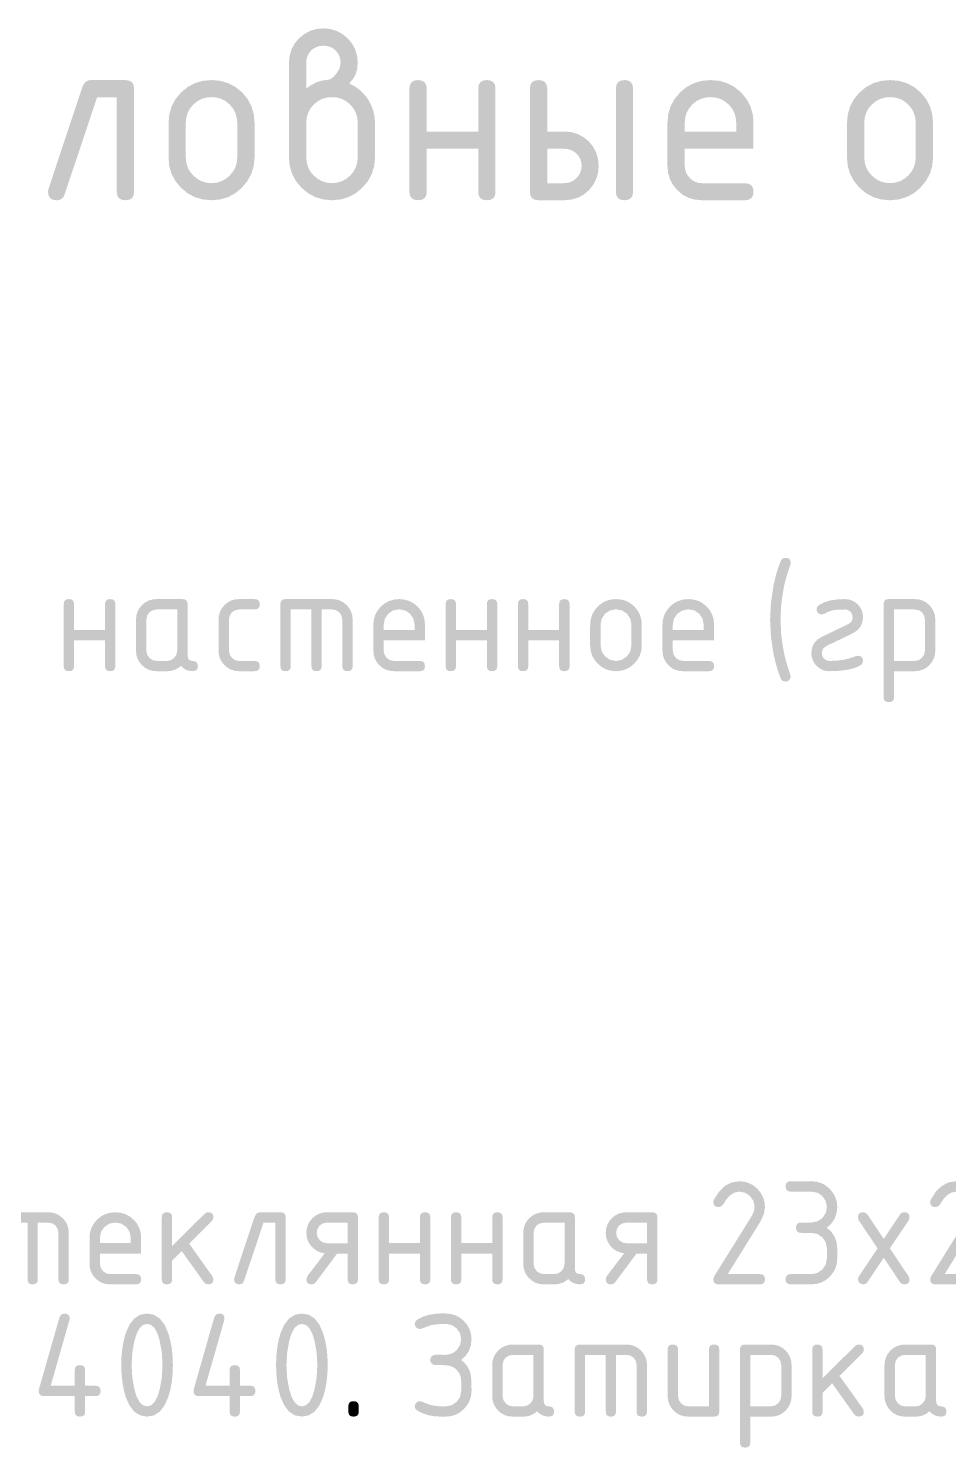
# Model space of a CAD drawing. Header units: millimetres. Extents: x -546 to 1681, y -650 to 1730.
# Drawn here: x 1033.18 to 1060.19, y 745.34 to 787 of the extents above; entities that cross this region are included whole.
import ezdxf

# ---------------------------------------------------------------- set-up
doc = ezdxf.new("R2010")
doc.units = ezdxf.units.MM

msp = doc.modelspace()

# ---------------------------------------------------------------- hatches: boundary and pattern name
h = msp.add_hatch(color=7)
h.paths.add_polyline_path([(1041.336, 785.234), (1041.492, 785.341), (1041.642, 785.418), (1041.786, 785.465), (1041.922, 785.481), (1042, 785.493), (1042.075, 785.527), (1042.145, 785.582), (1042.212, 785.658), (1042.313, 785.823), (1042.345, 785.989), (1042.336, 786.091), (1042.308, 786.185), (1042.262, 786.271), (1042.197, 786.349), (1042.119, 786.413), (1042.033, 786.456), (1041.939, 786.482), (1041.837, 786.49), (1041.735, 786.481), (1041.642, 786.454), (1041.556, 786.41), (1041.477, 786.349), (1041.417, 786.271), (1041.372, 786.185), (1041.345, 786.091), (1041.336, 785.989)])
h.paths.add_polyline_path([(1042.592, 785.382), (1042.758, 785.298), (1042.905, 785.192), (1043.036, 785.065), (1043.15, 784.917), (1043.238, 784.754), (1043.302, 784.584), (1043.341, 784.408), (1043.354, 784.225), (1043.354, 783.209), (1043.331, 782.958), (1043.26, 782.725), (1043.143, 782.512), (1042.98, 782.32), (1042.789, 782.159), (1042.576, 782.044), (1042.342, 781.976), (1042.091, 781.953), (1041.837, 781.976), (1041.604, 782.044), (1041.39, 782.159), (1041.195, 782.32), (1041.034, 782.515), (1040.919, 782.728), (1040.851, 782.959), (1040.829, 783.209), (1040.829, 785.989), (1040.847, 786.193), (1040.903, 786.381), (1040.995, 786.553), (1041.125, 786.709), (1041.28, 786.834), (1041.449, 786.925), (1041.635, 786.98), (1041.837, 786.998), (1042.041, 786.98), (1042.229, 786.924), (1042.401, 786.831), (1042.557, 786.702), (1042.683, 786.55), (1042.773, 786.38), (1042.828, 786.193), (1042.847, 785.989), (1042.831, 785.808), (1042.783, 785.646), (1042.704, 785.504)])
h.paths.add_polyline_path([(1042.847, 783.216), (1042.847, 784.225), (1042.833, 784.375), (1042.793, 784.515), (1042.724, 784.644), (1042.628, 784.761), (1042.511, 784.858), (1042.383, 784.926), (1042.244, 784.967), (1042.091, 784.98), (1041.939, 784.967), (1041.799, 784.926), (1041.672, 784.858), (1041.555, 784.761), (1041.458, 784.644), (1041.39, 784.515), (1041.35, 784.375), (1041.336, 784.225), (1041.336, 783.216), (1041.35, 783.063), (1041.39, 782.922), (1041.458, 782.793), (1041.555, 782.68), (1041.672, 782.582), (1041.799, 782.512), (1041.939, 782.469), (1042.091, 782.454), (1042.244, 782.469), (1042.383, 782.512), (1042.511, 782.582), (1042.628, 782.68), (1042.724, 782.796), (1042.793, 782.924), (1042.833, 783.064)])
h = msp.add_hatch(color=7)
h.dxf.hatch_style = 2
h.paths.add_polyline_path([(1035.019, 785.481), (1036.028, 785.481), (1036.139, 785.465), (1036.219, 785.418), (1036.266, 785.341), (1036.282, 785.234), (1036.282, 782.2), (1036.266, 782.09), (1036.219, 782.013), (1036.139, 781.968), (1036.028, 781.953), (1035.917, 781.968), (1035.838, 782.013), (1035.79, 782.09), (1035.774, 782.2), (1035.774, 784.973), (1035.196, 784.973), (1034.243, 782.123), (1034.209, 782.048), (1034.159, 781.996), (1034.092, 781.964), (1034.011, 781.953), (1033.899, 781.969), (1033.82, 782.017), (1033.772, 782.096), (1033.756, 782.207), (1033.77, 782.285), (1034.765, 785.277), (1034.809, 785.368), (1034.866, 785.432), (1034.936, 785.469)])
h = msp.add_hatch(color=7)
h.paths.add_polyline_path([(1037.293, 783.209), (1037.293, 784.218), (1037.315, 784.472), (1037.383, 784.706), (1037.498, 784.919), (1037.659, 785.114), (1037.854, 785.276), (1038.068, 785.39), (1038.301, 785.458), (1038.555, 785.481), (1038.809, 785.459), (1039.043, 785.391), (1039.257, 785.279), (1039.452, 785.121), (1039.613, 784.927), (1039.728, 784.712), (1039.796, 784.476), (1039.818, 784.218), (1039.818, 783.209), (1039.795, 782.959), (1039.724, 782.728), (1039.607, 782.515), (1039.444, 782.32), (1039.253, 782.159), (1039.04, 782.044), (1038.806, 781.976), (1038.555, 781.953), (1038.301, 781.976), (1038.068, 782.044), (1037.854, 782.159), (1037.659, 782.32), (1037.498, 782.515), (1037.383, 782.728), (1037.315, 782.959)])
h.paths.add_polyline_path([(1039.311, 783.216), (1039.311, 784.225), (1039.297, 784.375), (1039.257, 784.515), (1039.188, 784.644), (1039.092, 784.761), (1038.975, 784.858), (1038.847, 784.926), (1038.708, 784.967), (1038.555, 784.98), (1038.403, 784.967), (1038.263, 784.926), (1038.136, 784.858), (1038.019, 784.761), (1037.922, 784.644), (1037.854, 784.515), (1037.814, 784.375), (1037.8, 784.225), (1037.8, 783.216), (1037.814, 783.063), (1037.854, 782.922), (1037.922, 782.793), (1038.019, 782.68), (1038.136, 782.582), (1038.263, 782.512), (1038.403, 782.469), (1038.555, 782.454), (1038.708, 782.469), (1038.847, 782.512), (1038.975, 782.582), (1039.092, 782.68), (1039.188, 782.796), (1039.257, 782.924), (1039.297, 783.064)])
h = msp.add_hatch(color=7)
h.dxf.hatch_style = 2
h.paths.add_polyline_path([(1044.872, 783.463), (1044.872, 782.2), (1044.856, 782.09), (1044.809, 782.013), (1044.73, 781.968), (1044.619, 781.953), (1044.507, 781.968), (1044.428, 782.013), (1044.38, 782.09), (1044.365, 782.2), (1044.365, 785.234), (1044.38, 785.341), (1044.428, 785.418), (1044.507, 785.465), (1044.619, 785.481), (1044.73, 785.465), (1044.809, 785.418), (1044.856, 785.341), (1044.872, 785.234), (1044.872, 783.971), (1046.383, 783.971), (1046.383, 785.234), (1046.398, 785.341), (1046.446, 785.418), (1046.525, 785.465), (1046.636, 785.481), (1046.747, 785.465), (1046.827, 785.418), (1046.874, 785.341), (1046.89, 785.234), (1046.89, 782.2), (1046.874, 782.09), (1046.827, 782.013), (1046.747, 781.968), (1046.636, 781.953), (1046.525, 781.968), (1046.446, 782.013), (1046.398, 782.09), (1046.383, 782.2), (1046.383, 783.463)])
h = msp.add_hatch(color=7)
h.paths.add_polyline_path([(1049.919, 782.962), (1049.9, 782.758), (1049.845, 782.571), (1049.755, 782.399), (1049.629, 782.243), (1049.473, 782.114), (1049.301, 782.024), (1049.113, 781.971), (1048.909, 781.953), (1048.155, 781.953), (1048.043, 781.968), (1047.964, 782.013), (1047.916, 782.09), (1047.901, 782.2), (1047.901, 785.234), (1047.916, 785.341), (1047.964, 785.418), (1048.043, 785.465), (1048.155, 785.481), (1048.266, 785.465), (1048.345, 785.418), (1048.392, 785.341), (1048.408, 785.234), (1048.408, 783.971), (1048.909, 783.971), (1049.113, 783.953), (1049.301, 783.898), (1049.473, 783.808), (1049.629, 783.682), (1049.755, 783.526), (1049.845, 783.354), (1049.9, 783.166)])
h.paths.add_polyline_path([(1049.418, 782.962), (1049.408, 783.064), (1049.38, 783.158), (1049.334, 783.244), (1049.269, 783.322), (1049.191, 783.383), (1049.105, 783.427), (1049.011, 783.454), (1048.909, 783.463), (1048.408, 783.463), (1048.408, 782.454), (1048.909, 782.454), (1049.011, 782.464), (1049.105, 782.491), (1049.191, 782.538), (1049.269, 782.603), (1049.334, 782.681), (1049.38, 782.766), (1049.408, 782.86)])
h.paths.add_polyline_path([(1050.426, 785.234), (1050.442, 785.341), (1050.49, 785.418), (1050.569, 785.465), (1050.68, 785.481), (1050.787, 785.465), (1050.865, 785.418), (1050.912, 785.341), (1050.927, 785.234), (1050.927, 782.2), (1050.912, 782.09), (1050.865, 782.013), (1050.787, 781.968), (1050.68, 781.953), (1050.569, 781.968), (1050.49, 782.013), (1050.442, 782.09), (1050.426, 782.2)])
h = msp.add_hatch(color=7)
h.paths.add_polyline_path([(1053.201, 784.98), (1053.048, 784.967), (1052.909, 784.926), (1052.781, 784.858), (1052.664, 784.761), (1052.568, 784.645), (1052.499, 784.517), (1052.459, 784.378), (1052.445, 784.225), (1052.445, 783.971), (1053.956, 783.971), (1053.956, 784.225), (1053.942, 784.378), (1053.902, 784.517), (1053.834, 784.645), (1053.737, 784.761), (1053.62, 784.858), (1053.493, 784.926), (1053.353, 784.967)])
h.paths.add_polyline_path([(1052.445, 783.463), (1052.445, 782.962), (1052.455, 782.861), (1052.483, 782.769), (1052.529, 782.684), (1052.594, 782.603), (1052.672, 782.538), (1052.757, 782.491), (1052.849, 782.464), (1052.947, 782.454), (1054.209, 782.454), (1054.321, 782.438), (1054.4, 782.391), (1054.448, 782.311), (1054.463, 782.2), (1054.448, 782.09), (1054.4, 782.013), (1054.321, 781.968), (1054.209, 781.953), (1052.947, 781.953), (1052.743, 781.971), (1052.556, 782.024), (1052.386, 782.114), (1052.234, 782.243), (1052.104, 782.398), (1052.012, 782.568), (1051.956, 782.756), (1051.938, 782.962), (1051.938, 784.218), (1051.96, 784.472), (1052.028, 784.706), (1052.143, 784.919), (1052.304, 785.114), (1052.499, 785.276), (1052.713, 785.39), (1052.946, 785.458), (1053.201, 785.481), (1053.455, 785.459), (1053.688, 785.391), (1053.902, 785.279), (1054.097, 785.121), (1054.258, 784.927), (1054.373, 784.713), (1054.441, 784.48), (1054.463, 784.225), (1054.463, 783.463)])
h = msp.add_hatch(color=7)
h.paths.add_polyline_path([(1057.207, 783.209), (1057.207, 784.218), (1057.23, 784.472), (1057.298, 784.706), (1057.412, 784.919), (1057.574, 785.114), (1057.768, 785.276), (1057.982, 785.39), (1058.216, 785.458), (1058.47, 785.481), (1058.724, 785.459), (1058.958, 785.391), (1059.172, 785.279), (1059.366, 785.121), (1059.528, 784.927), (1059.642, 784.712), (1059.71, 784.476), (1059.733, 784.218), (1059.733, 783.209), (1059.709, 782.959), (1059.639, 782.728), (1059.522, 782.515), (1059.359, 782.32), (1059.168, 782.159), (1058.954, 782.044), (1058.721, 781.976), (1058.47, 781.953), (1058.216, 781.976), (1057.982, 782.044), (1057.768, 782.159), (1057.574, 782.32), (1057.412, 782.515), (1057.298, 782.728), (1057.23, 782.959)])
h.paths.add_polyline_path([(1059.225, 783.216), (1059.225, 784.225), (1059.212, 784.375), (1059.171, 784.515), (1059.103, 784.644), (1059.006, 784.761), (1058.89, 784.858), (1058.762, 784.926), (1058.622, 784.967), (1058.47, 784.98), (1058.318, 784.967), (1058.178, 784.926), (1058.05, 784.858), (1057.934, 784.761), (1057.837, 784.644), (1057.769, 784.515), (1057.728, 784.375), (1057.715, 784.225), (1057.715, 783.216), (1057.728, 783.063), (1057.769, 782.922), (1057.837, 782.793), (1057.934, 782.68), (1058.05, 782.582), (1058.178, 782.512), (1058.318, 782.469), (1058.47, 782.454), (1058.622, 782.469), (1058.762, 782.512), (1058.89, 782.582), (1059.006, 782.68), (1059.103, 782.796), (1059.171, 782.924), (1059.212, 783.064)])
h = msp.add_hatch(color=7)
h.dxf.hatch_style = 2
h.paths.add_polyline_path([(1055.255, 769.64), (1055.278, 769.183), (1055.345, 768.73), (1055.376, 768.583), (1055.42, 768.418), (1055.476, 768.232), (1055.543, 768.027), (1055.556, 767.972), (1055.545, 767.916), (1055.509, 767.866), (1055.461, 767.834), (1055.404, 767.823), (1055.324, 767.84), (1055.272, 767.891), (1055.213, 768.041), (1055.155, 768.218), (1055.1, 768.421), (1055.048, 768.649), (1054.975, 769.141), (1054.95, 769.64), (1054.975, 770.138), (1055.048, 770.63), (1055.1, 770.859), (1055.155, 771.061), (1055.213, 771.236), (1055.272, 771.384), (1055.324, 771.439), (1055.404, 771.455), (1055.47, 771.446), (1055.518, 771.417), (1055.547, 771.37), (1055.556, 771.303), (1055.543, 771.248), (1055.476, 771.045), (1055.42, 770.861), (1055.376, 770.696), (1055.345, 770.55), (1055.278, 770.096)])
h = msp.add_hatch(color=7)
h.dxf.hatch_style = 2
h.paths.add_polyline_path([(1034.522, 769.034), (1034.522, 768.277), (1034.512, 768.21), (1034.484, 768.164), (1034.436, 768.137), (1034.37, 768.128), (1034.303, 768.137), (1034.255, 768.164), (1034.226, 768.21), (1034.217, 768.277), (1034.217, 770.097), (1034.226, 770.161), (1034.255, 770.207), (1034.303, 770.236), (1034.37, 770.245), (1034.436, 770.236), (1034.484, 770.207), (1034.512, 770.161), (1034.522, 770.097), (1034.522, 769.339), (1035.428, 769.339), (1035.428, 770.097), (1035.438, 770.161), (1035.466, 770.207), (1035.514, 770.236), (1035.58, 770.245), (1035.647, 770.236), (1035.695, 770.207), (1035.723, 770.161), (1035.733, 770.097), (1035.733, 768.277), (1035.723, 768.21), (1035.695, 768.164), (1035.647, 768.137), (1035.58, 768.128), (1035.514, 768.137), (1035.466, 768.164), (1035.438, 768.21), (1035.428, 768.277), (1035.428, 769.034)])
h = msp.add_hatch(color=7)
h.paths.add_polyline_path([(1037.55, 769.94), (1036.944, 769.94), (1036.827, 769.918), (1036.728, 769.855), (1036.665, 769.757), (1036.643, 769.64), (1036.643, 768.734), (1036.666, 768.618), (1036.733, 768.518), (1036.83, 768.451), (1036.944, 768.429), (1037.249, 768.429), (1037.364, 768.451), (1037.46, 768.518), (1037.527, 768.616), (1037.55, 768.734)])
h.paths.add_polyline_path([(1038.155, 768.277), (1038.145, 768.21), (1038.117, 768.164), (1038.071, 768.137), (1038.006, 768.128), (1037.904, 768.138), (1037.812, 768.167), (1037.731, 768.216), (1037.659, 768.285), (1037.57, 768.216), (1037.471, 768.167), (1037.365, 768.138), (1037.249, 768.128), (1036.944, 768.128), (1036.822, 768.139), (1036.71, 768.171), (1036.608, 768.225), (1036.517, 768.302), (1036.439, 768.395), (1036.383, 768.497), (1036.35, 768.61), (1036.339, 768.734), (1036.339, 769.64), (1036.35, 769.762), (1036.383, 769.875), (1036.439, 769.978), (1036.517, 770.071), (1036.608, 770.147), (1036.71, 770.201), (1036.822, 770.234), (1036.944, 770.245), (1037.702, 770.245), (1037.769, 770.236), (1037.816, 770.207), (1037.845, 770.161), (1037.854, 770.097), (1037.854, 768.581), (1037.864, 768.515), (1037.892, 768.467), (1037.94, 768.438), (1038.006, 768.429), (1038.071, 768.419), (1038.117, 768.391), (1038.145, 768.343)])
h = msp.add_hatch(color=7)
h.dxf.hatch_style = 2
h.paths.add_polyline_path([(1039.066, 769.64), (1039.066, 768.734), (1039.088, 768.618), (1039.155, 768.518), (1039.253, 768.451), (1039.367, 768.429), (1039.819, 768.429), (1039.886, 768.419), (1039.934, 768.391), (1039.962, 768.343), (1039.972, 768.277), (1039.962, 768.21), (1039.934, 768.164), (1039.886, 768.137), (1039.819, 768.128), (1039.367, 768.128), (1039.244, 768.139), (1039.132, 768.171), (1039.03, 768.225), (1038.939, 768.302), (1038.861, 768.395), (1038.805, 768.497), (1038.772, 768.61), (1038.761, 768.734), (1038.761, 769.64), (1038.772, 769.762), (1038.805, 769.875), (1038.861, 769.978), (1038.939, 770.071), (1039.03, 770.147), (1039.132, 770.201), (1039.244, 770.234), (1039.367, 770.245), (1039.819, 770.245), (1039.886, 770.235), (1039.934, 770.207), (1039.962, 770.159), (1039.972, 770.093), (1039.962, 770.026), (1039.934, 769.978), (1039.886, 769.95), (1039.819, 769.94), (1039.367, 769.94), (1039.249, 769.918), (1039.15, 769.855), (1039.087, 769.757)])
h = msp.add_hatch(color=7)
h.dxf.hatch_style = 2
h.paths.add_polyline_path([(1040.73, 770.245), (1042.093, 770.245), (1042.215, 770.234), (1042.326, 770.201), (1042.427, 770.147), (1042.52, 770.071), (1042.598, 769.978), (1042.654, 769.875), (1042.687, 769.762), (1042.698, 769.64), (1042.698, 768.277), (1042.689, 768.21), (1042.66, 768.164), (1042.613, 768.137), (1042.546, 768.128), (1042.479, 768.137), (1042.432, 768.164), (1042.403, 768.21), (1042.394, 768.277), (1042.394, 769.64), (1042.372, 769.757), (1042.309, 769.855), (1042.21, 769.92), (1042.093, 769.94), (1041.788, 769.94), (1041.788, 768.277), (1041.779, 768.21), (1041.75, 768.164), (1041.703, 768.137), (1041.636, 768.128), (1041.572, 768.137), (1041.525, 768.164), (1041.497, 768.21), (1041.487, 768.277), (1041.487, 769.94), (1040.882, 769.94), (1040.882, 768.277), (1040.873, 768.21), (1040.844, 768.164), (1040.797, 768.137), (1040.73, 768.128), (1040.663, 768.137), (1040.615, 768.164), (1040.587, 768.21), (1040.577, 768.277), (1040.577, 770.097), (1040.587, 770.161), (1040.615, 770.207), (1040.663, 770.236)])
h = msp.add_hatch(color=7)
h.paths.add_polyline_path([(1044.062, 769.945), (1043.887, 769.912), (1043.741, 769.813), (1043.642, 769.666), (1043.609, 769.491), (1043.609, 769.339), (1044.516, 769.339), (1044.516, 769.491), (1044.483, 769.666), (1044.384, 769.813), (1044.237, 769.912)])
h.paths.add_polyline_path([(1043.609, 769.034), (1043.609, 768.734), (1043.632, 768.618), (1043.699, 768.518), (1043.796, 768.451), (1043.91, 768.429), (1044.668, 768.429), (1044.735, 768.419), (1044.782, 768.391), (1044.811, 768.343), (1044.82, 768.277), (1044.811, 768.21), (1044.782, 768.164), (1044.735, 768.137), (1044.668, 768.128), (1043.91, 768.128), (1043.788, 768.139), (1043.676, 768.171), (1043.574, 768.225), (1043.483, 768.302), (1043.405, 768.395), (1043.349, 768.497), (1043.316, 768.61), (1043.305, 768.734), (1043.305, 769.487), (1043.318, 769.64), (1043.359, 769.78), (1043.428, 769.908), (1043.525, 770.025), (1043.642, 770.122), (1043.77, 770.19), (1043.91, 770.231), (1044.062, 770.245), (1044.215, 770.231), (1044.355, 770.191), (1044.483, 770.123), (1044.6, 770.029), (1044.697, 769.912), (1044.766, 769.784), (1044.807, 769.644), (1044.82, 769.491), (1044.82, 769.034)])
h = msp.add_hatch(color=7)
h.dxf.hatch_style = 2
h.paths.add_polyline_path([(1045.731, 769.034), (1045.731, 768.277), (1045.721, 768.21), (1045.693, 768.164), (1045.645, 768.137), (1045.579, 768.128), (1045.512, 768.137), (1045.464, 768.164), (1045.436, 768.21), (1045.426, 768.277), (1045.426, 770.097), (1045.436, 770.161), (1045.464, 770.207), (1045.512, 770.236), (1045.579, 770.245), (1045.645, 770.236), (1045.693, 770.207), (1045.721, 770.161), (1045.731, 770.097), (1045.731, 769.339), (1046.637, 769.339), (1046.637, 770.097), (1046.647, 770.161), (1046.675, 770.207), (1046.723, 770.236), (1046.789, 770.245), (1046.856, 770.236), (1046.904, 770.207), (1046.932, 770.161), (1046.942, 770.097), (1046.942, 768.277), (1046.932, 768.21), (1046.904, 768.164), (1046.856, 768.137), (1046.789, 768.128), (1046.723, 768.137), (1046.675, 768.164), (1046.647, 768.21), (1046.637, 768.277), (1046.637, 769.034)])
h = msp.add_hatch(color=7)
h.dxf.hatch_style = 2
h.paths.add_polyline_path([(1047.852, 769.034), (1047.852, 768.277), (1047.843, 768.21), (1047.814, 768.164), (1047.767, 768.137), (1047.7, 768.128), (1047.633, 768.137), (1047.586, 768.164), (1047.557, 768.21), (1047.548, 768.277), (1047.548, 770.097), (1047.557, 770.161), (1047.586, 770.207), (1047.633, 770.236), (1047.7, 770.245), (1047.767, 770.236), (1047.814, 770.207), (1047.843, 770.161), (1047.852, 770.097), (1047.852, 769.339), (1048.759, 769.339), (1048.759, 770.097), (1048.768, 770.161), (1048.797, 770.207), (1048.844, 770.236), (1048.911, 770.245), (1048.978, 770.236), (1049.025, 770.207), (1049.054, 770.161), (1049.063, 770.097), (1049.063, 768.277), (1049.054, 768.21), (1049.025, 768.164), (1048.978, 768.137), (1048.911, 768.128), (1048.844, 768.137), (1048.797, 768.164), (1048.768, 768.21), (1048.759, 768.277), (1048.759, 769.034)])
h = msp.add_hatch(color=7)
h.paths.add_polyline_path([(1049.669, 768.882), (1049.669, 769.487), (1049.683, 769.64), (1049.724, 769.78), (1049.793, 769.908), (1049.89, 770.025), (1050.006, 770.122), (1050.134, 770.19), (1050.275, 770.231), (1050.427, 770.245), (1050.58, 770.231), (1050.72, 770.191), (1050.848, 770.123), (1050.964, 770.029), (1051.061, 769.912), (1051.13, 769.784), (1051.171, 769.642), (1051.185, 769.487), (1051.185, 768.882), (1051.171, 768.732), (1051.128, 768.593), (1051.058, 768.465), (1050.961, 768.348), (1050.846, 768.252), (1050.718, 768.183), (1050.578, 768.142), (1050.427, 768.128), (1050.275, 768.142), (1050.134, 768.183), (1050.006, 768.252), (1049.89, 768.348), (1049.793, 768.465), (1049.724, 768.593), (1049.683, 768.732)])
h.paths.add_polyline_path([(1050.88, 768.886), (1050.88, 769.491), (1050.848, 769.665), (1050.749, 769.813), (1050.602, 769.912), (1050.427, 769.945), (1050.252, 769.912), (1050.105, 769.813), (1050.006, 769.665), (1049.974, 769.491), (1049.974, 768.886), (1050.006, 768.709), (1050.105, 768.564), (1050.252, 768.463), (1050.427, 768.429), (1050.602, 768.463), (1050.749, 768.564), (1050.848, 768.711)])
h = msp.add_hatch(color=7)
h.paths.add_polyline_path([(1052.549, 769.945), (1052.374, 769.912), (1052.227, 769.813), (1052.128, 769.666), (1052.095, 769.491), (1052.095, 769.339), (1053.002, 769.339), (1053.002, 769.491), (1052.969, 769.666), (1052.871, 769.813), (1052.724, 769.912)])
h.paths.add_polyline_path([(1052.095, 769.034), (1052.095, 768.734), (1052.118, 768.618), (1052.185, 768.518), (1052.283, 768.451), (1052.396, 768.429), (1053.154, 768.429), (1053.221, 768.419), (1053.268, 768.391), (1053.297, 768.343), (1053.307, 768.277), (1053.297, 768.21), (1053.268, 768.164), (1053.221, 768.137), (1053.154, 768.128), (1052.396, 768.128), (1052.274, 768.139), (1052.162, 768.171), (1052.06, 768.225), (1051.969, 768.302), (1051.891, 768.395), (1051.835, 768.497), (1051.802, 768.61), (1051.791, 768.734), (1051.791, 769.487), (1051.804, 769.64), (1051.845, 769.78), (1051.914, 769.908), (1052.011, 770.025), (1052.128, 770.122), (1052.256, 770.19), (1052.396, 770.231), (1052.549, 770.245), (1052.701, 770.231), (1052.841, 770.191), (1052.969, 770.123), (1053.086, 770.029), (1053.183, 769.912), (1053.252, 769.784), (1053.293, 769.644), (1053.307, 769.491), (1053.307, 769.034)])
h = msp.add_hatch(color=7)
h.dxf.hatch_style = 2
h.paths.add_polyline_path([(1057.525, 768.581), (1057.591, 768.572), (1057.639, 768.543), (1057.668, 768.496), (1057.677, 768.429), (1057.655, 768.353), (1057.592, 768.294), (1057.427, 768.221), (1057.221, 768.17), (1056.976, 768.139), (1056.691, 768.128), (1056.586, 768.138), (1056.489, 768.166), (1056.399, 768.214), (1056.318, 768.28), (1056.249, 768.362), (1056.2, 768.452), (1056.171, 768.55), (1056.161, 768.657), (1056.18, 768.811), (1056.238, 768.943), (1056.333, 769.051), (1056.466, 769.136), (1057.249, 769.512), (1057.303, 769.548), (1057.341, 769.593), (1057.365, 769.649), (1057.372, 769.716), (1057.356, 769.802), (1057.309, 769.877), (1057.233, 769.924), (1057.148, 769.94), (1056.922, 769.933), (1056.763, 769.91), (1056.655, 769.872), (1056.534, 769.809), (1056.466, 769.792), (1056.409, 769.802), (1056.36, 769.834), (1056.325, 769.886), (1056.314, 769.94), (1056.334, 770.016), (1056.395, 770.076), (1056.541, 770.15), (1056.715, 770.203), (1056.918, 770.235), (1057.148, 770.245), (1057.253, 770.235), (1057.35, 770.207), (1057.44, 770.159), (1057.521, 770.093), (1057.59, 770.01), (1057.639, 769.92), (1057.668, 769.822), (1057.677, 769.716), (1057.658, 769.562), (1057.601, 769.431), (1057.506, 769.322), (1057.372, 769.237), (1056.594, 768.865), (1056.498, 768.782), (1056.466, 768.657), (1056.482, 768.571), (1056.53, 768.497), (1056.604, 768.447), (1056.691, 768.429), (1056.906, 768.437), (1057.107, 768.464), (1057.293, 768.508), (1057.466, 768.569)])
h = msp.add_hatch(color=7)
h.paths.add_polyline_path([(1058.283, 770.097), (1058.292, 770.161), (1058.321, 770.207), (1058.369, 770.236), (1058.436, 770.245), (1059.193, 770.245), (1059.315, 770.234), (1059.428, 770.201), (1059.53, 770.147), (1059.621, 770.071), (1059.699, 769.978), (1059.754, 769.875), (1059.788, 769.762), (1059.799, 769.64), (1059.799, 768.734), (1059.788, 768.611), (1059.754, 768.499), (1059.699, 768.396), (1059.621, 768.302), (1059.53, 768.225), (1059.428, 768.171), (1059.315, 768.139), (1059.193, 768.128), (1058.588, 768.128), (1058.588, 767.367), (1058.578, 767.302), (1058.55, 767.256), (1058.502, 767.228), (1058.436, 767.218), (1058.369, 767.228), (1058.321, 767.256), (1058.292, 767.302), (1058.283, 767.367)])
h.paths.add_polyline_path([(1058.588, 769.94), (1058.588, 768.429), (1059.193, 768.429), (1059.309, 768.451), (1059.405, 768.518), (1059.472, 768.616), (1059.494, 768.734), (1059.494, 769.64), (1059.472, 769.757), (1059.409, 769.855), (1059.311, 769.92), (1059.193, 769.94)])
h = msp.add_hatch(color=7)
h.dxf.hatch_style = 2
h.paths.add_polyline_path([(1054.042, 753.155), (1054.192, 753.141), (1054.332, 753.1), (1054.46, 753.032), (1054.575, 752.935), (1054.673, 752.818), (1054.743, 752.69), (1054.785, 752.549), (1054.8, 752.397), (1054.765, 752.181), (1054.66, 751.961), (1053.707, 750.429), (1054.647, 750.429), (1054.714, 750.419), (1054.762, 750.391), (1054.79, 750.343), (1054.8, 750.276), (1054.79, 750.21), (1054.762, 750.164), (1054.714, 750.137), (1054.647, 750.128), (1053.437, 750.128), (1053.37, 750.137), (1053.322, 750.164), (1053.293, 750.21), (1053.284, 750.276), (1053.309, 750.365), (1054.419, 752.147), (1054.476, 752.271), (1054.495, 752.397), (1054.463, 752.572), (1054.364, 752.719), (1054.217, 752.818), (1054.042, 752.85), (1053.915, 752.826), (1053.794, 752.755), (1053.678, 752.636), (1053.568, 752.469), (1053.513, 752.416), (1053.437, 752.397), (1053.37, 752.407), (1053.322, 752.435), (1053.293, 752.483), (1053.284, 752.55), (1053.297, 752.609), (1053.45, 752.848), (1053.625, 753.018), (1053.822, 753.121)])
h = msp.add_hatch(color=7)
h.dxf.hatch_style = 2
h.paths.add_polyline_path([(1056.164, 751.64), (1055.859, 751.64), (1055.794, 751.649), (1055.748, 751.678), (1055.72, 751.725), (1055.71, 751.792), (1055.72, 751.859), (1055.748, 751.906), (1055.794, 751.935), (1055.859, 751.944), (1056.164, 751.944), (1056.339, 751.978), (1056.486, 752.076), (1056.584, 752.222), (1056.617, 752.397), (1056.584, 752.572), (1056.486, 752.719), (1056.339, 752.818), (1056.164, 752.85), (1055.558, 752.85), (1055.491, 752.86), (1055.444, 752.888), (1055.415, 752.936), (1055.406, 753.003), (1055.415, 753.069), (1055.444, 753.117), (1055.491, 753.145), (1055.558, 753.155), (1056.164, 753.155), (1056.314, 753.141), (1056.454, 753.1), (1056.582, 753.032), (1056.697, 752.935), (1056.795, 752.818), (1056.865, 752.688), (1056.907, 752.548), (1056.922, 752.397), (1056.902, 752.218), (1056.845, 752.058), (1056.75, 751.916), (1056.617, 751.792), (1056.75, 751.668), (1056.845, 751.526), (1056.902, 751.365), (1056.922, 751.186), (1056.922, 750.882), (1056.907, 750.732), (1056.865, 750.593), (1056.795, 750.465), (1056.697, 750.348), (1056.58, 750.251), (1056.453, 750.183), (1056.314, 750.142), (1056.164, 750.128), (1055.558, 750.128), (1055.491, 750.137), (1055.444, 750.164), (1055.415, 750.21), (1055.406, 750.276), (1055.415, 750.343), (1055.444, 750.391), (1055.491, 750.419), (1055.558, 750.429), (1056.164, 750.429), (1056.339, 750.463), (1056.486, 750.564), (1056.584, 750.709), (1056.617, 750.886), (1056.617, 751.186), (1056.584, 751.361), (1056.486, 751.508), (1056.339, 751.607)])
h = msp.add_hatch(color=7)
h.dxf.hatch_style = 2
h.paths.add_polyline_path([(1060.407, 753.155), (1060.558, 753.141), (1060.698, 753.1), (1060.826, 753.032), (1060.941, 752.935), (1061.038, 752.818), (1061.108, 752.69), (1061.151, 752.549), (1061.165, 752.397), (1061.13, 752.181), (1061.025, 751.961), (1060.073, 750.429), (1061.012, 750.429), (1061.079, 750.419), (1061.127, 750.391), (1061.156, 750.343), (1061.165, 750.276), (1061.156, 750.21), (1061.127, 750.164), (1061.079, 750.137), (1061.012, 750.128), (1059.802, 750.128), (1059.735, 750.137), (1059.687, 750.164), (1059.659, 750.21), (1059.649, 750.276), (1059.675, 750.365), (1060.784, 752.147), (1060.841, 752.271), (1060.86, 752.397), (1060.828, 752.572), (1060.729, 752.719), (1060.582, 752.818), (1060.407, 752.85), (1060.28, 752.826), (1060.159, 752.755), (1060.044, 752.636), (1059.933, 752.469), (1059.879, 752.416), (1059.802, 752.397), (1059.735, 752.407), (1059.687, 752.435), (1059.659, 752.483), (1059.649, 752.55), (1059.662, 752.609), (1059.815, 752.848), (1059.99, 753.018), (1060.187, 753.121)])
h = msp.add_hatch(color=7)
h.dxf.hatch_style = 2
h.paths.add_polyline_path([(1032.399, 752.245), (1033.762, 752.245), (1033.883, 752.234), (1033.995, 752.201), (1034.096, 752.146), (1034.189, 752.071), (1034.267, 751.978), (1034.323, 751.874), (1034.356, 751.762), (1034.367, 751.64), (1034.367, 750.276), (1034.358, 750.21), (1034.329, 750.164), (1034.281, 750.137), (1034.215, 750.128), (1034.148, 750.137), (1034.1, 750.164), (1034.072, 750.21), (1034.062, 750.276), (1034.062, 751.64), (1034.041, 751.757), (1033.978, 751.855), (1033.879, 751.92), (1033.762, 751.94), (1033.457, 751.94), (1033.457, 750.276), (1033.448, 750.21), (1033.419, 750.164), (1033.371, 750.137), (1033.304, 750.128), (1033.24, 750.137), (1033.194, 750.164), (1033.166, 750.21), (1033.156, 750.276), (1033.156, 751.94), (1032.551, 751.94), (1032.551, 750.276), (1032.541, 750.21), (1032.513, 750.164), (1032.465, 750.137), (1032.399, 750.128), (1032.332, 750.137), (1032.284, 750.164), (1032.256, 750.21), (1032.246, 750.276), (1032.246, 752.097), (1032.256, 752.161), (1032.284, 752.207), (1032.332, 752.235)])
h = msp.add_hatch(color=7)
h.paths.add_polyline_path([(1035.732, 751.944), (1035.557, 751.912), (1035.41, 751.813), (1035.311, 751.666), (1035.278, 751.491), (1035.278, 751.339), (1036.185, 751.339), (1036.185, 751.491), (1036.152, 751.666), (1036.053, 751.813), (1035.907, 751.912)])
h.paths.add_polyline_path([(1035.278, 751.034), (1035.278, 750.733), (1035.301, 750.618), (1035.368, 750.518), (1035.466, 750.451), (1035.579, 750.429), (1036.337, 750.429), (1036.404, 750.419), (1036.451, 750.391), (1036.48, 750.343), (1036.489, 750.276), (1036.48, 750.21), (1036.451, 750.164), (1036.404, 750.137), (1036.337, 750.128), (1035.579, 750.128), (1035.457, 750.139), (1035.345, 750.171), (1035.243, 750.225), (1035.152, 750.302), (1035.074, 750.395), (1035.018, 750.497), (1034.985, 750.609), (1034.974, 750.733), (1034.974, 751.487), (1034.987, 751.639), (1035.028, 751.78), (1035.097, 751.908), (1035.194, 752.025), (1035.311, 752.122), (1035.439, 752.19), (1035.579, 752.231), (1035.732, 752.245), (1035.884, 752.231), (1036.024, 752.191), (1036.152, 752.123), (1036.269, 752.029), (1036.366, 751.912), (1036.435, 751.784), (1036.476, 751.644), (1036.489, 751.491), (1036.489, 751.034)])
h = msp.add_hatch(color=7)
h.dxf.hatch_style = 2
h.paths.add_polyline_path([(1037.4, 751.25), (1038.353, 752.202), (1038.399, 752.235), (1038.459, 752.245), (1038.525, 752.235), (1038.573, 752.207), (1038.602, 752.161), (1038.611, 752.097), (1038.599, 752.039), (1038.564, 751.991), (1037.9, 751.322), (1038.582, 750.365), (1038.611, 750.276), (1038.602, 750.21), (1038.573, 750.164), (1038.525, 750.137), (1038.459, 750.128), (1038.386, 750.144), (1038.332, 750.192), (1037.68, 751.106), (1037.4, 750.823), (1037.4, 750.276), (1037.391, 750.21), (1037.362, 750.164), (1037.315, 750.137), (1037.248, 750.128), (1037.181, 750.137), (1037.134, 750.164), (1037.105, 750.21), (1037.095, 750.276), (1037.095, 752.097), (1037.105, 752.161), (1037.134, 752.207), (1037.181, 752.235), (1037.248, 752.245), (1037.315, 752.235), (1037.362, 752.207), (1037.391, 752.161), (1037.4, 752.097)])
h = msp.add_hatch(color=7)
h.dxf.hatch_style = 2
h.paths.add_polyline_path([(1039.975, 752.245), (1040.58, 752.245), (1040.647, 752.235), (1040.695, 752.207), (1040.724, 752.161), (1040.733, 752.097), (1040.733, 750.276), (1040.724, 750.21), (1040.695, 750.164), (1040.647, 750.137), (1040.58, 750.128), (1040.514, 750.137), (1040.466, 750.164), (1040.438, 750.21), (1040.428, 750.276), (1040.428, 751.94), (1040.081, 751.94), (1039.509, 750.23), (1039.459, 750.153), (1039.37, 750.128), (1039.303, 750.138), (1039.255, 750.166), (1039.227, 750.214), (1039.217, 750.28), (1039.226, 750.327), (1039.823, 752.122), (1039.883, 752.215)])
h = msp.add_hatch(color=7)
h.paths.add_polyline_path([(1041.877, 751.038), (1041.767, 751.062), (1041.665, 751.103), (1041.573, 751.161), (1041.492, 751.237), (1041.425, 751.326), (1041.377, 751.423), (1041.349, 751.527), (1041.339, 751.64), (1041.35, 751.762), (1041.384, 751.874), (1041.439, 751.978), (1041.517, 752.071), (1041.608, 752.146), (1041.71, 752.201), (1041.822, 752.234), (1041.945, 752.245), (1042.702, 752.245), (1042.769, 752.235), (1042.817, 752.207), (1042.845, 752.161), (1042.855, 752.097), (1042.855, 750.276), (1042.845, 750.21), (1042.817, 750.164), (1042.769, 750.137), (1042.702, 750.128), (1042.636, 750.137), (1042.588, 750.164), (1042.56, 750.21), (1042.55, 750.276), (1042.55, 751.034), (1042.245, 751.034), (1041.614, 750.188), (1041.559, 750.142), (1041.492, 750.128), (1041.425, 750.137), (1041.377, 750.164), (1041.349, 750.21), (1041.339, 750.276), (1041.369, 750.37)])
h.paths.add_polyline_path([(1041.644, 751.64), (1041.666, 751.523), (1041.733, 751.423), (1041.831, 751.357), (1041.945, 751.335), (1042.55, 751.335), (1042.55, 751.94), (1041.945, 751.94), (1041.827, 751.918), (1041.729, 751.855), (1041.666, 751.757)])
h = msp.add_hatch(color=7)
h.dxf.hatch_style = 2
h.paths.add_polyline_path([(1043.766, 751.034), (1043.766, 750.276), (1043.756, 750.21), (1043.728, 750.164), (1043.68, 750.137), (1043.614, 750.128), (1043.547, 750.137), (1043.499, 750.164), (1043.47, 750.21), (1043.461, 750.276), (1043.461, 752.097), (1043.47, 752.161), (1043.499, 752.207), (1043.547, 752.235), (1043.614, 752.245), (1043.68, 752.235), (1043.728, 752.207), (1043.756, 752.161), (1043.766, 752.097), (1043.766, 751.339), (1044.672, 751.339), (1044.672, 752.097), (1044.681, 752.161), (1044.71, 752.207), (1044.758, 752.235), (1044.824, 752.245), (1044.891, 752.235), (1044.939, 752.207), (1044.967, 752.161), (1044.977, 752.097), (1044.977, 750.276), (1044.967, 750.21), (1044.939, 750.164), (1044.891, 750.137), (1044.824, 750.128), (1044.758, 750.137), (1044.71, 750.164), (1044.681, 750.21), (1044.672, 750.276), (1044.672, 751.034)])
h = msp.add_hatch(color=7)
h.dxf.hatch_style = 2
h.paths.add_polyline_path([(1045.888, 751.034), (1045.888, 750.276), (1045.878, 750.21), (1045.85, 750.164), (1045.802, 750.137), (1045.735, 750.128), (1045.669, 750.137), (1045.621, 750.164), (1045.592, 750.21), (1045.583, 750.276), (1045.583, 752.097), (1045.592, 752.161), (1045.621, 752.207), (1045.669, 752.235), (1045.735, 752.245), (1045.802, 752.235), (1045.85, 752.207), (1045.878, 752.161), (1045.888, 752.097), (1045.888, 751.339), (1046.794, 751.339), (1046.794, 752.097), (1046.803, 752.161), (1046.832, 752.207), (1046.879, 752.235), (1046.946, 752.245), (1047.013, 752.235), (1047.061, 752.207), (1047.089, 752.161), (1047.099, 752.097), (1047.099, 750.276), (1047.089, 750.21), (1047.061, 750.164), (1047.013, 750.137), (1046.946, 750.128), (1046.879, 750.137), (1046.832, 750.164), (1046.803, 750.21), (1046.794, 750.276), (1046.794, 751.034)])
h = msp.add_hatch(color=7)
h.paths.add_polyline_path([(1048.916, 751.94), (1048.31, 751.94), (1048.193, 751.918), (1048.094, 751.855), (1048.031, 751.757), (1048.009, 751.64), (1048.009, 750.733), (1048.032, 750.618), (1048.099, 750.518), (1048.196, 750.451), (1048.31, 750.429), (1048.615, 750.429), (1048.73, 750.451), (1048.826, 750.518), (1048.893, 750.616), (1048.916, 750.733)])
h.paths.add_polyline_path([(1049.521, 750.276), (1049.511, 750.21), (1049.483, 750.164), (1049.437, 750.137), (1049.373, 750.128), (1049.27, 750.138), (1049.178, 750.167), (1049.097, 750.216), (1049.025, 750.285), (1048.936, 750.216), (1048.838, 750.167), (1048.731, 750.138), (1048.615, 750.128), (1048.31, 750.128), (1048.188, 750.139), (1048.076, 750.171), (1047.974, 750.225), (1047.883, 750.302), (1047.805, 750.395), (1047.749, 750.497), (1047.716, 750.609), (1047.705, 750.733), (1047.705, 751.64), (1047.716, 751.762), (1047.749, 751.874), (1047.805, 751.978), (1047.883, 752.071), (1047.974, 752.146), (1048.076, 752.201), (1048.188, 752.234), (1048.31, 752.245), (1049.068, 752.245), (1049.135, 752.235), (1049.182, 752.207), (1049.211, 752.161), (1049.22, 752.097), (1049.22, 750.581), (1049.23, 750.514), (1049.258, 750.467), (1049.306, 750.438), (1049.373, 750.429), (1049.437, 750.419), (1049.483, 750.391), (1049.511, 750.343)])
h = msp.add_hatch(color=7)
h.paths.add_polyline_path([(1050.665, 751.038), (1050.555, 751.062), (1050.453, 751.103), (1050.361, 751.161), (1050.28, 751.237), (1050.213, 751.326), (1050.165, 751.423), (1050.137, 751.527), (1050.127, 751.64), (1050.138, 751.762), (1050.172, 751.874), (1050.227, 751.978), (1050.305, 752.071), (1050.396, 752.146), (1050.498, 752.201), (1050.611, 752.234), (1050.733, 752.245), (1051.49, 752.245), (1051.557, 752.235), (1051.605, 752.207), (1051.633, 752.161), (1051.643, 752.097), (1051.643, 750.276), (1051.633, 750.21), (1051.605, 750.164), (1051.557, 750.137), (1051.49, 750.128), (1051.424, 750.137), (1051.376, 750.164), (1051.348, 750.21), (1051.338, 750.276), (1051.338, 751.034), (1051.033, 751.034), (1050.402, 750.188), (1050.347, 750.142), (1050.28, 750.128), (1050.213, 750.137), (1050.165, 750.164), (1050.137, 750.21), (1050.127, 750.276), (1050.157, 750.37)])
h.paths.add_polyline_path([(1050.432, 751.64), (1050.454, 751.523), (1050.521, 751.423), (1050.619, 751.357), (1050.733, 751.335), (1051.338, 751.335), (1051.338, 751.94), (1050.733, 751.94), (1050.615, 751.918), (1050.517, 751.855), (1050.454, 751.757)])
h = msp.add_hatch(color=7)
h.dxf.hatch_style = 2
h.paths.add_polyline_path([(1058.467, 751.186), (1059.018, 750.361), (1059.043, 750.276), (1059.034, 750.21), (1059.005, 750.164), (1058.958, 750.137), (1058.891, 750.128), (1058.818, 750.144), (1058.764, 750.192), (1058.285, 750.911), (1057.807, 750.192), (1057.753, 750.144), (1057.68, 750.128), (1057.623, 750.138), (1057.574, 750.171), (1057.54, 750.22), (1057.528, 750.276), (1057.553, 750.361), (1058.104, 751.186), (1057.553, 752.008), (1057.528, 752.097), (1057.537, 752.161), (1057.566, 752.207), (1057.613, 752.235), (1057.68, 752.245), (1057.753, 752.229), (1057.807, 752.181), (1058.285, 751.462), (1058.764, 752.181), (1058.818, 752.229), (1058.891, 752.245), (1058.958, 752.236), (1059.005, 752.209), (1059.034, 752.163), (1059.043, 752.097), (1059.018, 752.008)])
h = msp.add_hatch(color=7)
h.dxf.hatch_style = 2
h.paths.add_polyline_path([(1033.483, 746.999), (1033.488, 747.042), (1034.093, 749.163), (1034.146, 749.245), (1034.241, 749.273), (1034.308, 749.263), (1034.355, 749.234), (1034.384, 749.187), (1034.393, 749.12), (1034.385, 749.078), (1033.835, 747.152), (1034.541, 747.152), (1034.541, 747.609), (1034.551, 747.675), (1034.58, 747.721), (1034.627, 747.748), (1034.694, 747.757), (1034.761, 747.748), (1034.808, 747.721), (1034.837, 747.675), (1034.846, 747.609), (1034.846, 747.152), (1035.151, 747.152), (1035.215, 747.142), (1035.262, 747.114), (1035.29, 747.066), (1035.299, 746.999), (1035.29, 746.933), (1035.262, 746.885), (1035.215, 746.857), (1035.151, 746.847), (1034.846, 746.847), (1034.846, 746.394), (1034.837, 746.328), (1034.808, 746.282), (1034.761, 746.255), (1034.694, 746.246), (1034.627, 746.255), (1034.58, 746.282), (1034.551, 746.328), (1034.541, 746.394), (1034.541, 746.847), (1033.636, 746.847), (1033.569, 746.857), (1033.521, 746.885), (1033.493, 746.933)])
h = msp.add_hatch(color=7)
h.paths.add_polyline_path([(1037.117, 747.757), (1037.097, 748.124), (1037.036, 748.468), (1036.968, 748.687), (1036.883, 748.843), (1036.782, 748.937), (1036.663, 748.968), (1036.547, 748.937), (1036.445, 748.843), (1036.36, 748.686), (1036.291, 748.464), (1036.23, 748.118), (1036.21, 747.757), (1036.23, 747.394), (1036.291, 747.05), (1036.359, 746.83), (1036.444, 746.673), (1036.545, 746.578), (1036.663, 746.546), (1036.782, 746.578), (1036.883, 746.673), (1036.968, 746.83), (1037.036, 747.05), (1037.097, 747.394)])
h.paths.add_polyline_path([(1037.421, 747.757), (1037.413, 747.496), (1037.387, 747.253), (1037.344, 747.028), (1037.286, 746.821), (1037.175, 746.569), (1037.034, 746.389), (1036.863, 746.282), (1036.663, 746.246), (1036.463, 746.282), (1036.291, 746.389), (1036.15, 746.569), (1036.037, 746.821), (1035.981, 747.028), (1035.94, 747.253), (1035.914, 747.496), (1035.906, 747.757), (1035.914, 748.021), (1035.94, 748.265), (1035.981, 748.491), (1036.037, 748.697), (1036.15, 748.95), (1036.291, 749.129), (1036.463, 749.237), (1036.663, 749.273), (1036.863, 749.237), (1037.034, 749.129), (1037.175, 748.95), (1037.286, 748.697), (1037.344, 748.489), (1037.387, 748.264), (1037.413, 748.02)])
h = msp.add_hatch(color=7)
h.dxf.hatch_style = 2
h.paths.add_polyline_path([(1038.027, 746.999), (1038.032, 747.042), (1038.637, 749.163), (1038.691, 749.245), (1038.785, 749.273), (1038.852, 749.263), (1038.899, 749.234), (1038.928, 749.187), (1038.937, 749.12), (1038.929, 749.078), (1038.379, 747.152), (1039.086, 747.152), (1039.086, 747.609), (1039.095, 747.675), (1039.124, 747.721), (1039.171, 747.748), (1039.238, 747.757), (1039.305, 747.748), (1039.352, 747.721), (1039.381, 747.675), (1039.39, 747.609), (1039.39, 747.152), (1039.695, 747.152), (1039.76, 747.142), (1039.806, 747.114), (1039.834, 747.066), (1039.843, 746.999), (1039.834, 746.933), (1039.806, 746.885), (1039.76, 746.857), (1039.695, 746.847), (1039.39, 746.847), (1039.39, 746.394), (1039.381, 746.328), (1039.352, 746.282), (1039.305, 746.255), (1039.238, 746.246), (1039.171, 746.255), (1039.124, 746.282), (1039.095, 746.328), (1039.086, 746.394), (1039.086, 746.847), (1038.18, 746.847), (1038.113, 746.857), (1038.065, 746.885), (1038.037, 746.933)])
h = msp.add_hatch(color=7)
h.paths.add_polyline_path([(1041.661, 747.757), (1041.641, 748.124), (1041.58, 748.468), (1041.512, 748.687), (1041.427, 748.843), (1041.326, 748.937), (1041.208, 748.968), (1041.091, 748.937), (1040.989, 748.843), (1040.904, 748.686), (1040.835, 748.464), (1040.774, 748.118), (1040.754, 747.757), (1040.774, 747.394), (1040.835, 747.05), (1040.903, 746.83), (1040.988, 746.673), (1041.089, 746.578), (1041.208, 746.546), (1041.326, 746.578), (1041.427, 746.673), (1041.512, 746.83), (1041.58, 747.05), (1041.641, 747.394)])
h.paths.add_polyline_path([(1041.965, 747.757), (1041.957, 747.496), (1041.931, 747.253), (1041.888, 747.028), (1041.83, 746.821), (1041.719, 746.569), (1041.578, 746.389), (1041.407, 746.282), (1041.208, 746.246), (1041.007, 746.282), (1040.835, 746.389), (1040.694, 746.569), (1040.581, 746.821), (1040.525, 747.028), (1040.484, 747.253), (1040.458, 747.496), (1040.45, 747.757), (1040.458, 748.021), (1040.484, 748.265), (1040.525, 748.491), (1040.581, 748.697), (1040.694, 748.95), (1040.835, 749.129), (1041.007, 749.237), (1041.208, 749.273), (1041.407, 749.237), (1041.578, 749.129), (1041.719, 748.95), (1041.83, 748.697), (1041.888, 748.489), (1041.931, 748.264), (1041.957, 748.02)])
h = msp.add_hatch(color=7)
h.dxf.hatch_style = 2
h.paths.add_polyline_path([(1045.277, 748.968), (1045.01, 748.935), (1044.74, 748.837), (1044.672, 748.816), (1044.614, 748.828), (1044.566, 748.862), (1044.532, 748.913), (1044.519, 748.968), (1044.542, 749.045), (1044.609, 749.103), (1044.76, 749.178), (1044.922, 749.231), (1045.095, 749.262), (1045.277, 749.273), (1045.429, 749.273), (1045.58, 749.259), (1045.719, 749.218), (1045.846, 749.15), (1045.963, 749.053), (1046.061, 748.936), (1046.131, 748.807), (1046.173, 748.667), (1046.187, 748.515), (1046.168, 748.336), (1046.111, 748.176), (1046.016, 748.033), (1045.883, 747.909), (1045.981, 747.822), (1046.06, 747.725), (1046.119, 747.619), (1046.158, 747.503), (1046.169, 747.426), (1046.179, 747.316), (1046.185, 747.174), (1046.187, 746.999), (1046.173, 746.849), (1046.131, 746.71), (1046.061, 746.583), (1045.963, 746.466), (1045.846, 746.369), (1045.719, 746.3), (1045.58, 746.259), (1045.429, 746.246), (1045.277, 746.246), (1045.097, 746.256), (1044.926, 746.287), (1044.763, 746.339), (1044.609, 746.411), (1044.542, 746.471), (1044.519, 746.546), (1044.532, 746.606), (1044.566, 746.656), (1044.614, 746.689), (1044.672, 746.699), (1044.74, 746.682), (1044.915, 746.609), (1045.074, 746.568), (1045.22, 746.552), (1045.429, 746.546), (1045.605, 746.58), (1045.751, 746.677), (1045.85, 746.824), (1045.883, 746.999), (1045.883, 747.304), (1045.867, 747.421), (1045.824, 747.528), (1045.745, 747.629), (1045.643, 747.7), (1045.518, 747.743), (1045.37, 747.757), (1045.277, 747.757), (1045.192, 747.757), (1045.085, 747.767), (1045.019, 747.8), (1044.985, 747.85), (1044.973, 747.909), (1044.985, 747.969), (1045.019, 748.02), (1045.083, 748.054), (1045.184, 748.066), (1045.273, 748.062), (1045.375, 748.058), (1045.488, 748.066), (1045.588, 748.092), (1045.674, 748.135), (1045.747, 748.193), (1045.848, 748.341), (1045.883, 748.515), (1045.85, 748.69), (1045.751, 748.837), (1045.603, 748.935), (1045.429, 748.968)])
h = msp.add_hatch(color=7)
h.paths.add_polyline_path([(1048.005, 748.058), (1047.399, 748.058), (1047.282, 748.036), (1047.183, 747.973), (1047.12, 747.875), (1047.098, 747.757), (1047.098, 746.851), (1047.121, 746.735), (1047.188, 746.636), (1047.285, 746.569), (1047.399, 746.546), (1047.704, 746.546), (1047.819, 746.569), (1047.915, 746.636), (1047.982, 746.734), (1048.005, 746.851)])
h.paths.add_polyline_path([(1048.61, 746.394), (1048.6, 746.328), (1048.572, 746.282), (1048.526, 746.255), (1048.462, 746.246), (1048.359, 746.255), (1048.267, 746.284), (1048.186, 746.333), (1048.114, 746.402), (1048.025, 746.333), (1047.927, 746.284), (1047.82, 746.255), (1047.704, 746.246), (1047.399, 746.246), (1047.277, 746.256), (1047.165, 746.288), (1047.063, 746.342), (1046.972, 746.419), (1046.894, 746.512), (1046.838, 746.615), (1046.805, 746.727), (1046.794, 746.851), (1046.794, 747.757), (1046.805, 747.879), (1046.838, 747.992), (1046.894, 748.095), (1046.972, 748.189), (1047.063, 748.264), (1047.165, 748.318), (1047.277, 748.351), (1047.399, 748.362), (1048.157, 748.362), (1048.224, 748.353), (1048.271, 748.325), (1048.3, 748.279), (1048.309, 748.214), (1048.309, 746.699), (1048.319, 746.632), (1048.347, 746.584), (1048.395, 746.556), (1048.462, 746.546), (1048.526, 746.537), (1048.572, 746.508), (1048.6, 746.461)])
h = msp.add_hatch(color=7)
h.dxf.hatch_style = 2
h.paths.add_polyline_path([(1049.369, 748.362), (1050.732, 748.362), (1050.853, 748.351), (1050.964, 748.318), (1051.066, 748.264), (1051.159, 748.189), (1051.237, 748.095), (1051.292, 747.992), (1051.326, 747.879), (1051.337, 747.757), (1051.337, 746.394), (1051.328, 746.328), (1051.299, 746.282), (1051.251, 746.255), (1051.184, 746.246), (1051.118, 746.255), (1051.07, 746.282), (1051.042, 746.328), (1051.032, 746.394), (1051.032, 747.757), (1051.01, 747.875), (1050.947, 747.973), (1050.849, 748.038), (1050.732, 748.058), (1050.427, 748.058), (1050.427, 746.394), (1050.417, 746.328), (1050.389, 746.282), (1050.341, 746.255), (1050.274, 746.246), (1050.21, 746.255), (1050.164, 746.282), (1050.136, 746.328), (1050.126, 746.394), (1050.126, 748.058), (1049.521, 748.058), (1049.521, 746.394), (1049.511, 746.328), (1049.483, 746.282), (1049.435, 746.255), (1049.369, 746.246), (1049.302, 746.255), (1049.254, 746.282), (1049.225, 746.328), (1049.216, 746.394), (1049.216, 748.214), (1049.225, 748.279), (1049.254, 748.325), (1049.302, 748.353)])
h = msp.add_hatch(color=7)
h.dxf.hatch_style = 2
h.paths.add_polyline_path([(1053.459, 748.214), (1053.459, 746.394), (1053.45, 746.328), (1053.421, 746.282), (1053.373, 746.255), (1053.306, 746.246), (1052.549, 746.246), (1052.427, 746.256), (1052.314, 746.288), (1052.212, 746.342), (1052.121, 746.419), (1052.044, 746.512), (1051.988, 746.615), (1051.954, 746.727), (1051.943, 746.851), (1051.943, 748.214), (1051.953, 748.279), (1051.981, 748.325), (1052.029, 748.353), (1052.096, 748.362), (1052.163, 748.353), (1052.21, 748.325), (1052.239, 748.279), (1052.248, 748.214), (1052.248, 746.851), (1052.27, 746.735), (1052.337, 746.636), (1052.435, 746.569), (1052.549, 746.546), (1053.154, 746.546), (1053.154, 748.214), (1053.164, 748.279), (1053.192, 748.325), (1053.24, 748.353), (1053.306, 748.362), (1053.373, 748.353), (1053.421, 748.325), (1053.45, 748.279)])
h = msp.add_hatch(color=7)
h.paths.add_polyline_path([(1054.065, 748.214), (1054.074, 748.279), (1054.103, 748.325), (1054.151, 748.353), (1054.218, 748.362), (1054.975, 748.362), (1055.097, 748.351), (1055.21, 748.318), (1055.312, 748.264), (1055.403, 748.189), (1055.481, 748.095), (1055.536, 747.992), (1055.57, 747.879), (1055.581, 747.757), (1055.581, 746.851), (1055.57, 746.729), (1055.536, 746.616), (1055.481, 746.513), (1055.403, 746.419), (1055.312, 746.342), (1055.21, 746.288), (1055.097, 746.256), (1054.975, 746.246), (1054.37, 746.246), (1054.37, 745.484), (1054.36, 745.42), (1054.332, 745.373), (1054.284, 745.345), (1054.218, 745.336), (1054.151, 745.345), (1054.103, 745.373), (1054.074, 745.42), (1054.065, 745.484)])
h.paths.add_polyline_path([(1054.37, 748.058), (1054.37, 746.546), (1054.975, 746.546), (1055.091, 746.569), (1055.187, 746.636), (1055.254, 746.734), (1055.276, 746.851), (1055.276, 747.757), (1055.254, 747.875), (1055.191, 747.973), (1055.093, 748.038), (1054.975, 748.058)])
h = msp.add_hatch(color=7)
h.dxf.hatch_style = 2
h.paths.add_polyline_path([(1056.491, 747.368), (1057.444, 748.32), (1057.49, 748.352), (1057.55, 748.362), (1057.617, 748.353), (1057.664, 748.325), (1057.693, 748.279), (1057.702, 748.214), (1057.69, 748.157), (1057.656, 748.108), (1056.991, 747.44), (1057.673, 746.483), (1057.702, 746.394), (1057.693, 746.328), (1057.664, 746.282), (1057.617, 746.255), (1057.55, 746.246), (1057.477, 746.262), (1057.423, 746.309), (1056.771, 747.224), (1056.491, 746.94), (1056.491, 746.394), (1056.482, 746.328), (1056.453, 746.282), (1056.406, 746.255), (1056.339, 746.246), (1056.272, 746.255), (1056.225, 746.282), (1056.196, 746.328), (1056.187, 746.394), (1056.187, 748.214), (1056.196, 748.279), (1056.225, 748.325), (1056.272, 748.353), (1056.339, 748.362), (1056.406, 748.353), (1056.453, 748.325), (1056.482, 748.279), (1056.491, 748.214)])
h = msp.add_hatch(color=7)
h.paths.add_polyline_path([(1059.519, 748.058), (1058.914, 748.058), (1058.796, 748.036), (1058.698, 747.973), (1058.635, 747.875), (1058.613, 747.757), (1058.613, 746.851), (1058.635, 746.735), (1058.702, 746.636), (1058.8, 746.569), (1058.914, 746.546), (1059.218, 746.546), (1059.334, 746.569), (1059.43, 746.636), (1059.497, 746.734), (1059.519, 746.851)])
h.paths.add_polyline_path([(1060.125, 746.394), (1060.115, 746.328), (1060.087, 746.282), (1060.041, 746.255), (1059.976, 746.246), (1059.874, 746.255), (1059.782, 746.284), (1059.701, 746.333), (1059.629, 746.402), (1059.539, 746.333), (1059.441, 746.284), (1059.334, 746.255), (1059.218, 746.246), (1058.914, 746.246), (1058.792, 746.256), (1058.679, 746.288), (1058.577, 746.342), (1058.486, 746.419), (1058.409, 746.512), (1058.353, 746.615), (1058.319, 746.727), (1058.308, 746.851), (1058.308, 747.757), (1058.319, 747.879), (1058.353, 747.992), (1058.409, 748.095), (1058.486, 748.189), (1058.577, 748.264), (1058.679, 748.318), (1058.792, 748.351), (1058.914, 748.362), (1059.671, 748.362), (1059.738, 748.353), (1059.786, 748.325), (1059.815, 748.279), (1059.824, 748.214), (1059.824, 746.699), (1059.834, 746.632), (1059.862, 746.584), (1059.91, 746.556), (1059.976, 746.546), (1060.041, 746.537), (1060.087, 746.508), (1060.115, 746.461)])
h = msp.add_hatch(color=7)
h.dxf.hatch_style = 2
h.paths.add_polyline_path([(1042.571, 746.546), (1042.581, 746.613), (1042.609, 746.661), (1042.657, 746.689), (1042.724, 746.699), (1042.791, 746.689), (1042.838, 746.661), (1042.867, 746.613), (1042.876, 746.546), (1042.876, 746.394), (1042.867, 746.328), (1042.838, 746.282), (1042.791, 746.255), (1042.724, 746.246), (1042.657, 746.255), (1042.609, 746.282), (1042.581, 746.328), (1042.571, 746.394)])

doc.saveas('drawing.dxf')
